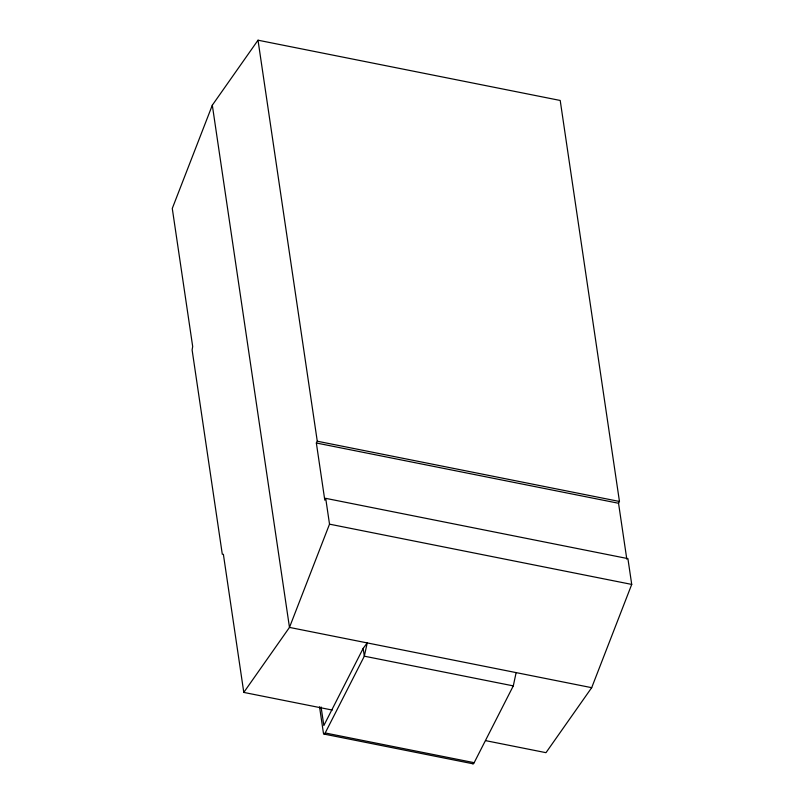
<?xml version="1.0" encoding="UTF-8"?>
<svg xmlns="http://www.w3.org/2000/svg" width="804" height="804" viewBox="0 0 804 804"><rect width="100%" height="100%" fill="white"/><g stroke="black" fill="none" stroke-linecap="round" stroke-linejoin="round"><path stroke-width="1.21" d="M472.631 763.498A3.94 1.246 -78.7 0 0 474.169 762.674L513.294 685.892L516.128 672.616M626.808 559.162L618.547 503.264L619.462 501.475L560.207 100.46L258.014 40.2L212.316 105.193L172.277 208.457L192.689 346.554L192.106 349.921L222.296 554.227L223.381 554.318L243.793 692.415L332.243 710.053M485.797 740.675L545.986 752.675L591.684 687.681L631.723 584.418L627.904 558.619L325.71 498.349L329.519 524.158L289.48 627.411L243.793 692.415M325.71 498.349L324.796 500.138L316.354 443.004L317.268 441.215L258.014 40.2M319.54 706.806L323.399 732.946A3.94 1.246 -78.7 0 0 325.198 732.967L364.323 656.185L367.227 642.919L363.167 648.386L323.831 725.58L321.087 706.977M317.268 441.215L619.462 501.475M316.354 443.004L618.547 503.264M329.519 524.158L631.723 584.418M591.684 687.681L289.48 627.411L212.316 105.193M513.294 685.892L364.323 656.185L363.167 648.386M325.198 732.967L474.169 762.674M324.102 734.092L473.064 763.8"/></g></svg>
